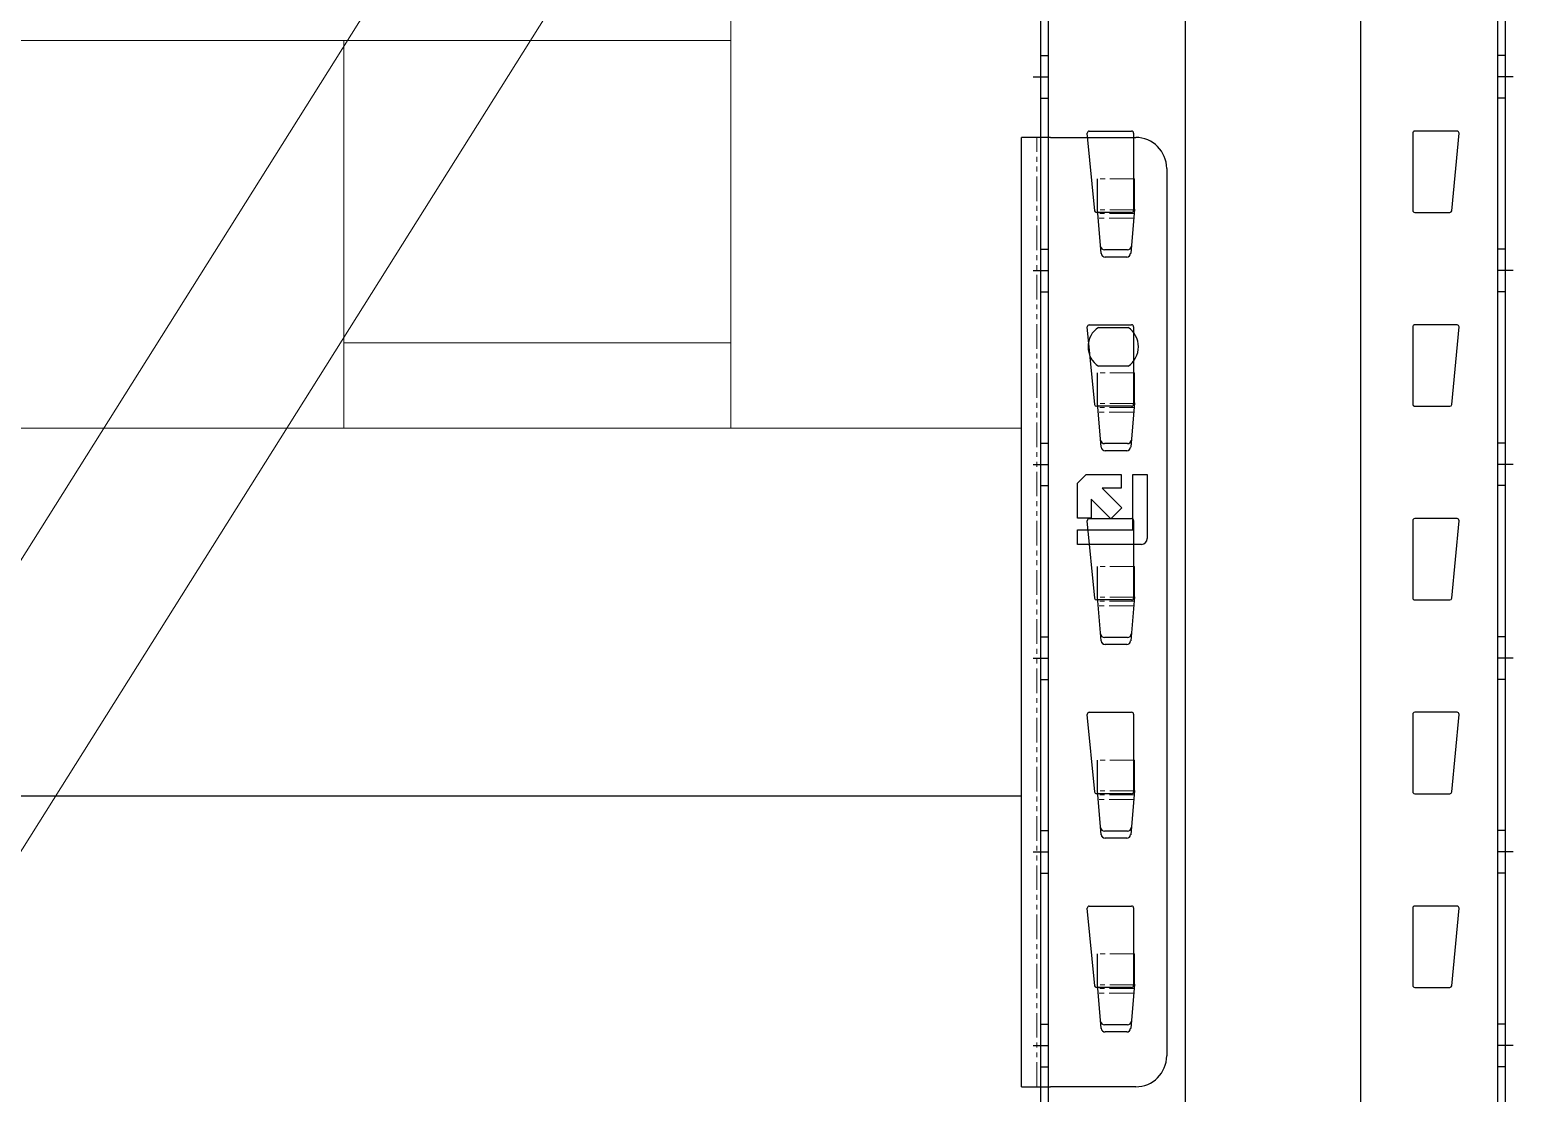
# Model space of a CAD drawing. Header units: millimetres. Extents: x 2140 to 223837, y 2113 to 170313.
# Drawn here: x 222550.7 to 222933.7, y 113532.1 to 113806.6 of the extents above; entities that cross this region are included whole.
import ezdxf

# ---------------------------------------------------------------- set-up
doc = ezdxf.new("R2010")
doc.units = ezdxf.units.MM
doc.linetypes.add('PHANTOM', pattern=[12.7, 6.35, -1.27, 1.27, -1.27, 1.27, -1.27])
for name, color, linetype, lineweight in [('1.Балка', 5, 'Continuous', 0), ('16.СВЖ', 7, 'Continuous', 0), ('25.Размера', 7, 'Continuous', 0), ('37.Паллеты', 32, 'Continuous', 0), ('44. Полоса СВЖ', 7, 'Continuous', 0), ('7.Поддон', 32, 'Continuous', 0)]:
    doc.layers.add(name, color=color, linetype=linetype, lineweight=lineweight)
doc.layers.add('2.Стойка', color=7, linetype='Continuous')
doc.styles.add('Arial Narrow', font='ARIALN.TTF')
doc.styles.add('GOST', font='isocpeur.ttf')
doc.dimstyles.new('blok40', dxfattribs={"dimtxt": 40, "dimasz": 80, "dimexe": 0.18, "dimexo": 0, "dimgap": 5, "dimtad": 1, "dimtoh": 1, "dimdec": 0, "dimzin": 0, "dimdsep": 46, "dimtxsty": 'GOST', "dimblk": 'NONE', "dimcen": 0.09, "dimse1": 1, "dimse2": 1, "dimsd1": 1, "dimsd2": 1, "dimadec": 0, "dimazin": 0, "dimtfac": 1, "dimtdec": 0, "dimtofl": 0, "dimtmove": 0, "dimatfit": 2, "dimldrblk": 'NONE', "dimfxl": 0.18, "dimtolj": 1, "dimtzin": 0, "dimarcsym": 0})

# ---------------------------------------------------------------- blocks, each defined once
blk = doc.blocks.new('*U494')
at = {"layer": '2.Стойка', "color": 0, "linetype": 'ByBlock'}
for p, q in [((-120, 0), (-120, 12200)), ((-118, 0), (-118, 12200)), ((-82.67, 0), (-82.67, 12200)), ((-37.33, 0), (-37.33, 12200)), ((-2, 0), (-2, 12200)), ((0, 0), (0, 12200)), ((-120, 4070.5), (-118, 4070.5)), ((0, 4070.5), (-2, 4070.5)), ((-122, 4065), (-118, 4065)), ((2, 4065), (-2, 4065)), ((-120, 4059.5), (-118, 4059.5)), ((0, 4059.5), (-2, 4059.5)), ((-106.09, 4030.45), (-108, 4050.45)), ((-107.5, 4051), (-96.55, 4051)), ((-96.05, 4050.5), (-96.05, 4030.5)), ((-23.95, 4050.5), (-23.95, 4030.5)), ((-12.5, 4051), (-23.45, 4051)), ((-13.91, 4030.45), (-12, 4050.45)), ((-96.55, 4030), (-105.6, 4030)), ((-23.45, 4030), (-14.4, 4030)), ((-120, 4020.5), (-118, 4020.5)), ((0, 4020.5), (-2, 4020.5)), ((-122, 4015), (-118, 4015)), ((2, 4015), (-2, 4015)), ((-120, 4009.5), (-118, 4009.5)), ((0, 4009.5), (-2, 4009.5)), ((-106.09, 3980.45), (-108, 4000.45)), ((-107.5, 4001), (-96.55, 4001)), ((-96.05, 4000.5), (-96.05, 3980.5)), ((-23.95, 4000.5), (-23.95, 3980.5)), ((-12.5, 4001), (-23.45, 4001)), ((-13.91, 3980.45), (-12, 4000.45)), ((-96.55, 3980), (-105.6, 3980)), ((-23.45, 3980), (-14.4, 3980)), ((-120, 3970.5), (-118, 3970.5)), ((0, 3970.5), (-2, 3970.5)), ((-122, 3965), (-118, 3965)), ((2, 3965), (-2, 3965)), ((-120, 3959.5), (-118, 3959.5)), ((0, 3959.5), (-2, 3959.5)), ((-106.09, 3930.45), (-108, 3950.45)), ((-107.5, 3951), (-96.55, 3951)), ((-96.05, 3950.5), (-96.05, 3930.5)), ((-23.95, 3950.5), (-23.95, 3930.5)), ((-12.5, 3951), (-23.45, 3951)), ((-13.91, 3930.45), (-12, 3950.45)), ((-96.55, 3930), (-105.6, 3930)), ((-23.45, 3930), (-14.4, 3930)), ((-120, 3920.5), (-118, 3920.5)), ((0, 3920.5), (-2, 3920.5)), ((-122, 3915), (-118, 3915)), ((2, 3915), (-2, 3915)), ((-120, 3909.5), (-118, 3909.5)), ((0, 3909.5), (-2, 3909.5)), ((-106.09, 3880.45), (-108, 3900.45)), ((-107.5, 3901), (-96.55, 3901)), ((-96.05, 3900.5), (-96.05, 3880.5)), ((-23.95, 3900.5), (-23.95, 3880.5)), ((-12.5, 3901), (-23.45, 3901)), ((-13.91, 3880.45), (-12, 3900.45)), ((-96.55, 3880), (-105.6, 3880)), ((-23.45, 3880), (-14.4, 3880)), ((-120, 3870.5), (-118, 3870.5)), ((0, 3870.5), (-2, 3870.5)), ((-122, 3865), (-118, 3865)), ((2, 3865), (-2, 3865)), ((-120, 3859.5), (-118, 3859.5)), ((0, 3859.5), (-2, 3859.5)), ((-106.09, 3830.45), (-108, 3850.45)), ((-107.5, 3851), (-96.55, 3851)), ((-96.05, 3850.5), (-96.05, 3830.5)), ((-23.95, 3850.5), (-23.95, 3830.5)), ((-12.5, 3851), (-23.45, 3851)), ((-13.91, 3830.45), (-12, 3850.45)), ((-96.55, 3830), (-105.6, 3830)), ((-23.45, 3830), (-14.4, 3830)), ((-120, 3820.5), (-118, 3820.5)), ((0, 3820.5), (-2, 3820.5)), ((-122, 3815), (-118, 3815)), ((2, 3815), (-2, 3815)), ((-120, 3809.5), (-118, 3809.5)), ((0, 3809.5), (-2, 3809.5))]:
    blk.add_line(p, q, dxfattribs=at)
for centre, start, end in [((-107.5, 4050.5), 90, 185.4403), ((-96.55, 4050.5), 0, 90), ((-23.45, 4050.5), 90, 180), ((-12.5, 4050.5), 354.5597, 90), ((-105.6, 4030.5), 185.4403, 270), ((-96.55, 4030.5), 270, 0), ((-23.45, 4030.5), 180, 270), ((-14.4, 4030.5), 270, 354.5597), ((-107.5, 4000.5), 90, 185.4403), ((-96.55, 4000.5), 0, 90), ((-23.45, 4000.5), 90, 180), ((-12.5, 4000.5), 354.5597, 90), ((-105.6, 3980.5), 185.4403, 270), ((-96.55, 3980.5), 270, 0), ((-23.45, 3980.5), 180, 270), ((-14.4, 3980.5), 270, 354.5597), ((-107.5, 3950.5), 90, 185.4403), ((-96.55, 3950.5), 0, 90), ((-23.45, 3950.5), 90, 180), ((-12.5, 3950.5), 354.5597, 90), ((-105.6, 3930.5), 185.4403, 270), ((-96.55, 3930.5), 270, 0), ((-23.45, 3930.5), 180, 270), ((-14.4, 3930.5), 270, 354.5597), ((-107.5, 3900.5), 90, 185.4403), ((-96.55, 3900.5), 0, 90), ((-23.45, 3900.5), 90, 180), ((-12.5, 3900.5), 354.5597, 90), ((-105.6, 3880.5), 185.4403, 270), ((-96.55, 3880.5), 270, 0), ((-23.45, 3880.5), 180, 270), ((-14.4, 3880.5), 270, 354.5597), ((-107.5, 3850.5), 90, 185.4403), ((-96.55, 3850.5), 0, 90), ((-23.45, 3850.5), 90, 180), ((-12.5, 3850.5), 354.5597, 90), ((-105.6, 3830.5), 185.4403, 270), ((-96.55, 3830.5), 270, 0), ((-23.45, 3830.5), 180, 270), ((-14.4, 3830.5), 270, 354.5597)]:
    blk.add_arc(centre, 0.5, start, end, dxfattribs=at)
blk = doc.blocks.new('*U1726')
at = {"layer": '1.Балка', "color": 0, "linetype": 'Continuous', "lineweight": 25}
for p, q in [((2705, -210.65), (2705, 34.35)), ((2712.5, 34.35), (2705, 34.35)), ((2712.5, 34.35), (2734.5, 34.35)), ((2724.6, 15.84), (2724.6, 23.65)), ((2734.2, 15.84), (2734.2, 23.65)), ((2742.5, 26.35), (2742.5, -202.65)), ((2725.6, 4.41), (2724.6, 15.84)), ((2734.2, 15.84), (2733.2, 4.41)), ((2732.36, 5.35), (2726.44, 5.35)), ((2732.2, 3.5), (2726.6, 3.5)), ((2724.88, -14.65), (2732.52, -14.65)), ((2724.6, -34.16), (2724.6, -26.35)), ((2732.52, -24.65), (2724.88, -24.65)), ((2734.2, -34.16), (2734.2, -26.35)), ((2725.6, -45.59), (2724.6, -34.16)), ((2734.2, -34.16), (2733.2, -45.59)), ((2732.36, -44.65), (2726.44, -44.65)), ((2732.2, -46.5), (2726.6, -46.5)), ((2719.5, -54.9), (2721.75, -52.65)), ((2721.75, -52.65), (2730.75, -52.65)), ((2730.75, -52.65), (2730.75, -56.15)), ((2733.75, -66.9), (2733.75, -52.65)), ((2733.75, -52.65), (2737.5, -52.65)), ((2737.5, -52.65), (2737.5, -69.15)), ((2719.5, -63.9), (2719.5, -54.9)), ((2725.83, -56.15), (2730.88, -61.2)), ((2730.75, -56.15), (2725.83, -56.15)), ((2728.05, -64.03), (2723, -58.98)), ((2723, -58.98), (2723, -63.9)), ((2730.88, -61.2), (2728.05, -64.03)), ((2723, -63.9), (2719.5, -63.9)), ((2719.5, -70.65), (2719.5, -66.9)), ((2719.5, -66.9), (2733.75, -66.9)), ((2736, -70.65), (2719.5, -70.65)), ((2724.6, -84.16), (2724.6, -76.35)), ((2734.2, -84.16), (2734.2, -76.35)), ((2725.6, -95.59), (2724.6, -84.16)), ((2734.2, -84.16), (2733.2, -95.59)), ((2732.36, -94.65), (2726.44, -94.65)), ((2732.2, -96.5), (2726.6, -96.5)), ((2724.6, -134.16), (2724.6, -126.35)), ((2734.2, -134.16), (2734.2, -126.35)), ((2705, -135.65), (5, -135.65)), ((2725.6, -145.59), (2724.6, -134.16)), ((2734.2, -134.16), (2733.2, -145.59)), ((2732.36, -144.65), (2726.44, -144.65)), ((2732.2, -146.5), (2726.6, -146.5)), ((2724.6, -184.16), (2724.6, -176.35)), ((2734.2, -184.16), (2734.2, -176.35)), ((2725.6, -195.59), (2724.6, -184.16)), ((2734.2, -184.16), (2733.2, -195.59)), ((2732.36, -194.65), (2726.44, -194.65)), ((2732.2, -196.5), (2726.6, -196.5)), ((2705, -210.65), (2712.5, -210.65)), ((2734.5, -210.65), (2712.5, -210.65))]:
    blk.add_line(p, q, dxfattribs=at)
at = {"layer": '1.Балка', "color": 0, "linetype": 'PHANTOM', "lineweight": 18}
for p, q in [((2709, -210.65), (2709, 34.35)), ((2734.2, 23.65), (2724.6, 23.65)), ((2734.19, 15.7), (2724.61, 15.7)), ((2734.1, 14.7), (2724.7, 14.7)), ((2733.99, 13.5), (2724.81, 13.5)), ((2734.2, -26.35), (2724.6, -26.35)), ((2734.19, -34.3), (2724.61, -34.3)), ((2734.1, -35.3), (2724.7, -35.3)), ((2733.99, -36.5), (2724.81, -36.5)), ((2734.2, -76.35), (2724.6, -76.35)), ((2734.19, -84.3), (2724.61, -84.3)), ((2734.1, -85.3), (2724.7, -85.3)), ((2733.99, -86.5), (2724.81, -86.5)), ((2734.2, -126.35), (2724.6, -126.35)), ((2734.19, -134.3), (2724.61, -134.3)), ((2734.1, -135.3), (2724.7, -135.3)), ((2733.99, -136.5), (2724.81, -136.5)), ((2734.2, -176.35), (2724.6, -176.35)), ((2734.19, -184.3), (2724.61, -184.3)), ((2734.1, -185.3), (2724.7, -185.3)), ((2733.99, -186.5), (2724.81, -186.5))]:
    blk.add_line(p, q, dxfattribs=at)
at = {"layer": '1.Балка', "color": 0}
blk.add_line((5, -40.65), (2705, -40.65), dxfattribs=at)
at = {"layer": '1.Балка', "color": 0, "linetype": 'Continuous', "lineweight": 25}
for centre, radius, start, end in [((2734.5, 26.35), 8, 0.0004, 89.9997), ((2726.43, 6.34), 0.99, 185.9117, 270.8038), ((2726.63, 4.53), 1.03, 183.6643, 268.5085), ((2726.6, 4.5), 1, 185.0015, 269.9986), ((2732.17, 4.53), 1.03, 271.4915, 356.3357), ((2732.2, 4.5), 1, 269.9955, 355.0045), ((2732.38, 6.34), 0.99, 269.1962, 354.0883), ((2728.2, -19.65), 6, 123.5568, 236.4432), ((2729.2, -19.65), 6, 303.5568, 56.4432), ((2726.43, -43.66), 0.99, 185.9116, 270.8034), ((2726.63, -45.47), 1.03, 183.6646, 268.5085), ((2726.6, -45.5), 1, 185.0015, 269.9986), ((2732.17, -45.47), 1.03, 271.4915, 356.3354), ((2732.2, -45.5), 1, 269.9955, 355.0045), ((2732.38, -43.66), 0.99, 269.1966, 354.0884), ((2736, -69.15), 1.5, 270, 359.9996), ((2726.43, -93.66), 0.99, 185.9118, 270.8034), ((2726.63, -95.47), 1.03, 183.6645, 268.5084), ((2726.6, -95.5), 1, 185.0015, 269.9986), ((2732.17, -95.47), 1.03, 271.4916, 356.3355), ((2732.2, -95.5), 1, 269.9955, 355.0044), ((2732.38, -93.66), 0.99, 269.1966, 354.0882), ((2726.43, -143.66), 0.99, 185.9119, 270.8034), ((2726.63, -145.47), 1.03, 183.6645, 268.5083), ((2732.17, -145.47), 1.03, 271.4917, 356.3355), ((2732.38, -143.66), 0.99, 269.1966, 354.0881), ((2726.6, -145.5), 1, 185.0015, 269.9986), ((2732.2, -145.5), 1, 269.9955, 355.0045), ((2726.43, -193.66), 0.99, 185.9116, 270.8034), ((2732.38, -193.66), 0.99, 269.1966, 354.0884), ((2726.63, -195.47), 1.03, 183.6643, 268.5085), ((2726.6, -195.5), 1, 185.0015, 269.9986), ((2732.17, -195.47), 1.03, 271.4915, 356.3357), ((2732.2, -195.5), 1, 269.9955, 355.0045), ((2734.5, -202.65), 8, 270.0003, 359.9996)]:
    blk.add_arc(centre, radius, start, end, dxfattribs=at)
blk = doc.blocks.new('поддон')
at = {"layer": '7.Поддон', "color": 0, "linetype": 'ByBlock'}
for p, q in [((800, 144), (800, 0)), ((0, 100), (800, 100)), ((700, 0), (700, 100)), ((700, 22), (800, 22)), ((800, 0), (700, 0))]:
    blk.add_line(p, q, dxfattribs=at)
blk = doc.blocks.new('*D1178')
at = {"layer": 'Defpoints', "color": 0, "linetype": 'ByBlock', "transparency": 16777216}
for p in [(2625, 1100), (2625, 1100), (2625, 0)]:
    blk.add_point(p, dxfattribs=at)
at = {"layer": '25.Размера', "color": 0, "linetype": 'ByBlock', "transparency": 16777216, "insert": (2594.47, 550), "char_height": 50, "attachment_point": 5, "rotation": 90, "style": 'Arial Narrow'}
blk.add_mtext('\\A1;Н=1100 мм', dxfattribs=at)
blk = doc.blocks.new('_None')
blk = doc.blocks.new('*U1499')
at = {"layer": '44. Полоса СВЖ', "color": 3, "linetype": 'ByBlock'}
blk.add_lwpolyline([(1296.03, 2099.82), (1294.43, 2097.28), (7.28, 49.17), (5.68, 46.63), (5.52, 46.37), (-22.79, 1.33), (-19.64, -12.46), (-2.71, -23.1), (11.08, -19.96), (39.39, 25.09), (39.55, 25.34), (41.14, 27.88), (1328.3, 2076), (1329.9, 2078.54), (1357.3, 2122.14), (1354.15, 2135.93), (1337.22, 2146.57), (1323.43, 2143.43)], close=True, dxfattribs=at)
blk = doc.blocks.new('*U1296')
at = {"color": 0, "lineweight": 0, "rotation": 179.9868598906417}
blk.add_blockref('*U1499', (2830, 4417), dxfattribs=at)
blk = doc.blocks.new('*U1164')
at = {"layer": '7.Поддон', "color": 0, "linetype": 'ByBlock'}
blk.add_blockref('поддон', (1825, 0), dxfattribs=at)
at = {"layer": '25.Размера', "color": 0, "linetype": 'ByBlock'}
dim = blk.add_linear_dim(base=(2625, 1100), p1=(2625, 0), p2=(2625, 1100), angle=90, text='Н=<> мм', dimstyle='blok40', override={"dimtxt": 50, "dimtxsty": 'Arial Narrow'}, dxfattribs=at)
dim.commit()
dim.dimension.update_dxf_attribs({"geometry": '*D1178', "text_midpoint": (2594.47, 550)})

msp = doc.modelspace()

# ---------------------------------------------------------------- block references
at = {"layer": '1.Балка', "color": 1}
msp.add_blockref('*U1726', (220101.74, 113744.46), dxfattribs=at)
at = {"layer": '16.СВЖ', "color": 0}
msp.add_blockref('*U1296', (220041.74, 109729.46), dxfattribs=at)
at = {"layer": '2.Стойка', "color": 0}
msp.add_blockref('*U494', (222931.74, 109729.46), dxfattribs=at)
at = {"layer": '37.Паллеты', "color": 1, "lineweight": 0}
msp.add_blockref('*U1164', (220106.74, 113703.81), dxfattribs=at)

doc.saveas('drawing.dxf')
